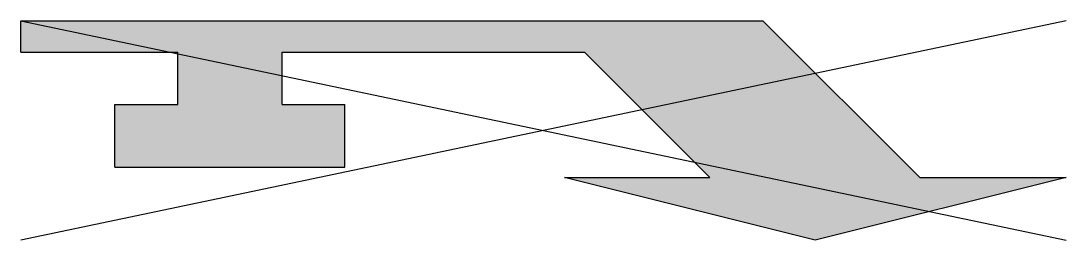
# Model space of a CAD drawing. Header units: metres. Extents: x 0 to 5, y -0.98 to 0.07.
import ezdxf

# ---------------------------------------------------------------- set-up
doc = ezdxf.new("R2010")
doc.units = ezdxf.units.M

msp = doc.modelspace()

# ---------------------------------------------------------------- hatches: boundary and pattern name
h = msp.add_hatch(color=256)
h.paths.add_polyline_path([(3.2959, -0.675), (2.6, -0.675), (3.8, -0.975), (5, -0.675), (4.3, -0.675), (3.55, 0.075), (0, 0.075), (0, -0.075), (0.75, -0.075), (0.75, -0.3), (1.25, -0.3), (1.25, -0.075), (2.6959, -0.075)])
h.paths.add_polyline_path([(0.75, -0.3), (0.75, -0.325), (0.45, -0.325), (0.45, -0.625), (1.55, -0.625), (1.55, -0.325), (1.25, -0.325), (1.25, -0.3)], flags=16)

# ---------------------------------------------------------------- linework, layer by layer
for p, q in [((0, 0.075), (3.55, 0.075)), ((0, -0.075), (0, 0.075)), ((3.55, 0.075), (4.3, -0.675)), ((0, -0.075), (0.75, -0.075)), ((0.75, -0.325), (0.75, -0.075)), ((1.25, -0.075), (2.6959, -0.075)), ((1.25, -0.325), (1.25, -0.075)), ((2.6959, -0.075), (3.2959, -0.675)), ((0.45, -0.325), (0.75, -0.325)), ((0.45, -0.625), (0.45, -0.325)), ((1.25, -0.325), (1.55, -0.325)), ((1.55, -0.625), (1.55, -0.325)), ((0.45, -0.625), (1.55, -0.625)), ((2.6, -0.675), (3.2959, -0.675)), ((3.8, -0.975), (2.6, -0.675)), ((5, -0.675), (3.8, -0.975)), ((4.3, -0.675), (5, -0.675))]:
    msp.add_line(p, q)
at = {"flags": 128}
for points in [[(5, 0.075), (0, -0.975)], [(0, 0.075), (5, -0.975)]]:
    msp.add_lwpolyline(points, dxfattribs=at)

doc.saveas('drawing.dxf')
